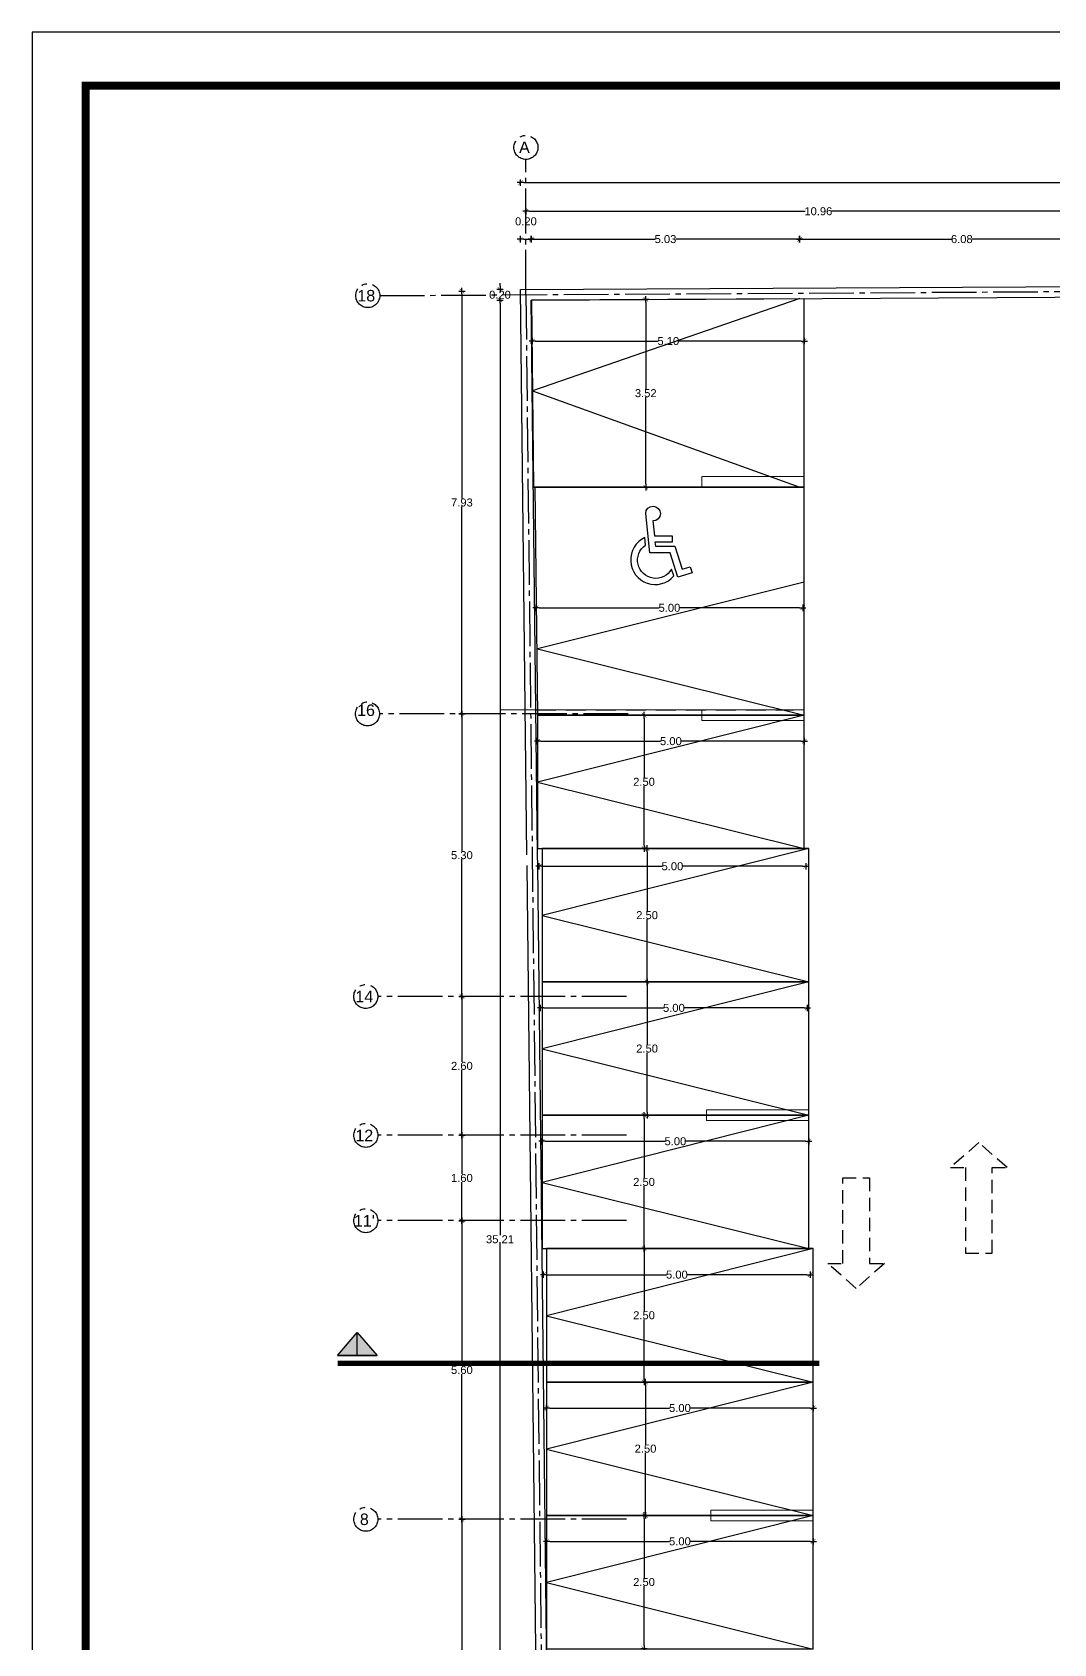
# Model space of a CAD drawing. Header units: millimetres. Extents: x 1217 to 2428, y 234 to 644.
# Drawn here: x 2338.46 to 2357.62, y 294.23 to 324.44 of the extents above; entities that cross this region are included whole.
import ezdxf

# ---------------------------------------------------------------- set-up
doc = ezdxf.new("R2010")
doc.units = ezdxf.units.MM
for name, pattern in [('ACAD_ISO04W100', [30, 24, -3, 0, -3]), ('DASHDOTX2', [0.84, 0.4, -0.2, 0.04, -0.2]), ('HIDDEN', [0.375, 0.25, -0.125]), ('HIDDEN2', [0.1875, 0.125, -0.0625])]:
    doc.linetypes.add(name, pattern=pattern)
doc.layers.get('0').update_dxf_attribs({"lineweight": 5})
for name, color, linetype in [('0.1', 251, 'Continuous'), ('COTAS', 252, 'Continuous'), ('COTAS INTERIORES', 3, 'Continuous'), ('EJES', 8, 'Continuous'), ('MURO', 5, 'Continuous'), ('PAVIMENTO', 8, 'Continuous')]:
    doc.layers.add(name, color=color, linetype=linetype)
doc.styles.add('INTERARQ', font='arial.ttf')
doc.styles.get("Standard").update_dxf_attribs({"font": 'arial.ttf'})
doc.dimstyles.new('ESCALA_1-50', dxfattribs={"dimtxt": 0.15, "dimasz": 0.06, "dimexe": 0.18, "dimexo": 0.0625, "dimgap": 0, "dimtad": 0, "dimtih": 1, "dimtoh": 1, "dimzin": 0, "dimdsep": 46, "dimtxsty": 'INTERARQ', "dimblk": 'DIMTICK', "dimcen": 0, "dimse1": 1, "dimse2": 1, "dimclrd": 256, "dimclre": 1, "dimclrt": 2, "dimadec": 0, "dimazin": 0, "dimtfac": 4.5, "dimtofl": 0, "dimtmove": 2, "dimatfit": 3, "dimldrblk": 'DIMTICK', "dimfxl": 1, "dimtolj": 1, "dimtzin": 0, "dimarcsym": 0})

# ---------------------------------------------------------------- blocks, each defined once
blk = doc.blocks.new('DIMTICK')
at = {"color": 1}
for p, q in [((-1, 0), (1, 0)), ((0, 1), (0, -1))]:
    blk.add_line(p, q, dxfattribs=at)
at = {"color": 3, "const_width": 0.141}
blk.add_lwpolyline([(0.71, 0.71), (-0.71, -0.71)], dxfattribs=at)
blk = doc.blocks.new('*D893')
at = {"layer": 'COTAS', "lineweight": -2, "ltscale": 3, "transparency": 16777216}
for p, q in [((2347.233, 319.36), (2347.233, 301.89)), ((2347.233, 284.268), (2347.233, 301.737))]:
    blk.add_line(p, q, dxfattribs=at)
at = {"layer": 'DEFPOINTS', "color": 0, "ltscale": 3, "transparency": 16777216}
for p in [(2347.233, 319.42), (2347.82, 319.42, 0), (2353.237, 284.208, 0)]:
    blk.add_point(p, dxfattribs=at)
at = {"layer": 'COTAS', "lineweight": -2, "ltscale": 3, "transparency": 16777216, "xscale": 0.06, "yscale": 0.06, "zscale": 0.06}
for p, rotation in [((2347.233, 319.42), 90), ((2347.233, 284.208), 270)]:
    blk.add_blockref('DIMTICK', p, dxfattribs=dict(at, rotation=rotation))
at = {"layer": 'COTAS', "color": 2, "ltscale": 3, "transparency": 16777216, "insert": (2347.233, 301.814), "char_height": 0.15, "attachment_point": 5, "style": 'INTERARQ'}
blk.add_mtext('\\A1;35.21', dxfattribs=at)
blk = doc.blocks.new('*D1048')
at = {"layer": 'COTAS', "lineweight": -2, "ltscale": 3, "transparency": 16777216}
for p, q in [((2347.233, 319.679), (2347.233, 319.739)), ((2347.233, 319.36), (2347.233, 319.3))]:
    blk.add_line(p, q, dxfattribs=at)
at = {"layer": 'DEFPOINTS', "color": 0, "ltscale": 3, "transparency": 16777216}
for p in [(2347.233, 319.619), (2347.618, 319.619, 0), (2347.846, 319.42, 0)]:
    blk.add_point(p, dxfattribs=at)
at = {"layer": 'COTAS', "lineweight": -2, "ltscale": 3, "transparency": 16777216, "xscale": 0.06, "yscale": 0.06, "zscale": 0.06}
for p, rotation in [((2347.233, 319.619), 270), ((2347.233, 319.42), 90)]:
    blk.add_blockref('DIMTICK', p, dxfattribs=dict(at, rotation=rotation))
at = {"layer": 'COTAS', "color": 2, "ltscale": 3, "transparency": 16777216, "insert": (2347.233, 319.519), "char_height": 0.15, "attachment_point": 5, "style": 'INTERARQ'}
blk.add_mtext('\\A1;0.20', dxfattribs=at)
blk = doc.blocks.new('*D896')
at = {"layer": 'COTAS', "lineweight": -2, "ltscale": 3, "transparency": 16777216}
for p, q in [((2346.518, 296.506), (2346.518, 293.843)), ((2346.518, 291.028), (2346.518, 293.69))]:
    blk.add_line(p, q, dxfattribs=at)
at = {"layer": 'DEFPOINTS', "color": 0, "ltscale": 3, "transparency": 16777216}
for p in [(2346.518, 296.566), (2347.878, 296.566, 0), (2347.938, 290.968, 0)]:
    blk.add_point(p, dxfattribs=at)
at = {"layer": 'COTAS', "lineweight": -2, "ltscale": 3, "transparency": 16777216, "xscale": 0.06, "yscale": 0.06, "zscale": 0.06}
for p, rotation in [((2346.518, 296.566), 90), ((2346.518, 290.968), 270)]:
    blk.add_blockref('DIMTICK', p, dxfattribs=dict(at, rotation=rotation))
at = {"layer": 'COTAS', "color": 2, "ltscale": 3, "transparency": 16777216, "insert": (2346.518, 293.767), "char_height": 0.15, "attachment_point": 5, "style": 'INTERARQ'}
blk.add_mtext('\\A1;5.60', dxfattribs=at)
blk = doc.blocks.new('*D897')
at = {"layer": 'COTAS', "lineweight": -2, "ltscale": 3, "transparency": 16777216}
for p, q in [((2346.518, 311.603), (2346.518, 309.091)), ((2346.518, 306.426), (2346.518, 308.938))]:
    blk.add_line(p, q, dxfattribs=at)
at = {"layer": 'DEFPOINTS', "color": 0, "ltscale": 3, "transparency": 16777216}
for p in [(2346.518, 311.663), (2347.706, 311.663, 0), (2347.767, 306.366, 0)]:
    blk.add_point(p, dxfattribs=at)
at = {"layer": 'COTAS', "lineweight": -2, "ltscale": 3, "transparency": 16777216, "xscale": 0.06, "yscale": 0.06, "zscale": 0.06}
for p, rotation in [((2346.518, 311.663), 90), ((2346.518, 306.366), 270)]:
    blk.add_blockref('DIMTICK', p, dxfattribs=dict(at, rotation=rotation))
at = {"layer": 'COTAS', "color": 2, "ltscale": 3, "transparency": 16777216, "insert": (2346.518, 309.014), "char_height": 0.15, "attachment_point": 5, "style": 'INTERARQ'}
blk.add_mtext('\\A1;5.30', dxfattribs=at)
blk = doc.blocks.new('*D898')
at = {"layer": 'COTAS', "lineweight": -2, "ltscale": 3, "transparency": 16777216}
for p, q in [((2346.518, 319.528), (2346.518, 315.702)), ((2346.518, 311.723), (2346.518, 315.549))]:
    blk.add_line(p, q, dxfattribs=at)
at = {"layer": 'DEFPOINTS', "color": 0, "ltscale": 3, "transparency": 16777216}
for p in [(2346.518, 319.588), (2347.619, 319.588), (2347.706, 311.663, 0)]:
    blk.add_point(p, dxfattribs=at)
at = {"layer": 'COTAS', "lineweight": -2, "ltscale": 3, "transparency": 16777216, "xscale": 0.06, "yscale": 0.06, "zscale": 0.06}
for p, rotation in [((2346.518, 319.588), 90), ((2346.518, 311.663), 270)]:
    blk.add_blockref('DIMTICK', p, dxfattribs=dict(at, rotation=rotation))
at = {"layer": 'COTAS', "color": 2, "ltscale": 3, "transparency": 16777216, "insert": (2346.518, 315.625), "char_height": 0.15, "attachment_point": 5, "style": 'INTERARQ'}
blk.add_mtext('\\A1;7.93', dxfattribs=at)
blk = doc.blocks.new('*D1059')
at = {"layer": 'COTAS INTERIORES', "lineweight": -2, "ltscale": 3, "transparency": 16777216}
for p, q in [((2349.934, 296.579), (2349.934, 295.465)), ((2349.934, 294.199), (2349.934, 295.312))]:
    blk.add_line(p, q, dxfattribs=at)
at = {"layer": 'DEFPOINTS', "color": 0, "ltscale": 3, "transparency": 16777216}
for p in [(2349.934, 296.639), (2351.203, 296.639, 0), (2350.607, 294.139)]:
    blk.add_point(p, dxfattribs=at)
at = {"layer": 'COTAS INTERIORES', "lineweight": -2, "ltscale": 3, "transparency": 16777216, "xscale": 0.06, "yscale": 0.06, "zscale": 0.06}
for p, rotation in [((2349.934, 296.639), 90), ((2349.934, 294.139), 270)]:
    blk.add_blockref('DIMTICK', p, dxfattribs=dict(at, rotation=rotation))
at = {"layer": 'COTAS INTERIORES', "color": 2, "ltscale": 3, "transparency": 16777216, "insert": (2349.934, 295.389), "char_height": 0.15, "attachment_point": 5, "style": 'INTERARQ'}
blk.add_mtext('\\A1;2.50', dxfattribs=at)
blk = doc.blocks.new('*D1060')
at = {"layer": 'COTAS INTERIORES', "lineweight": -2, "ltscale": 3, "transparency": 16777216}
for p, q in [((2349.962, 299.079), (2349.962, 297.965)), ((2349.962, 296.699), (2349.962, 297.812))]:
    blk.add_line(p, q, dxfattribs=at)
at = {"layer": 'DEFPOINTS', "color": 0, "ltscale": 3, "transparency": 16777216}
for p in [(2349.962, 299.139), (2351.284, 299.139, 0), (2351.203, 296.639, 0)]:
    blk.add_point(p, dxfattribs=at)
at = {"layer": 'COTAS INTERIORES', "lineweight": -2, "ltscale": 3, "transparency": 16777216, "xscale": 0.06, "yscale": 0.06, "zscale": 0.06}
for p, rotation in [((2349.962, 299.139), 90), ((2349.962, 296.639), 270)]:
    blk.add_blockref('DIMTICK', p, dxfattribs=dict(at, rotation=rotation))
at = {"layer": 'COTAS INTERIORES', "color": 2, "ltscale": 3, "transparency": 16777216, "insert": (2349.962, 297.889), "char_height": 0.15, "attachment_point": 5, "style": 'INTERARQ'}
blk.add_mtext('\\A1;2.50', dxfattribs=at)
blk = doc.blocks.new('*D1061')
at = {"layer": 'COTAS INTERIORES', "lineweight": -2, "ltscale": 3, "transparency": 16777216}
for p, q in [((2349.934, 301.579), (2349.934, 300.465)), ((2349.934, 299.199), (2349.934, 300.312))]:
    blk.add_line(p, q, dxfattribs=at)
at = {"layer": 'DEFPOINTS', "color": 0, "ltscale": 3, "transparency": 16777216}
for p in [(2349.934, 301.639), (2350.781, 301.639, 0), (2351.284, 299.139, 0)]:
    blk.add_point(p, dxfattribs=at)
at = {"layer": 'COTAS INTERIORES', "lineweight": -2, "ltscale": 3, "transparency": 16777216, "xscale": 0.06, "yscale": 0.06, "zscale": 0.06}
for p, rotation in [((2349.934, 301.639), 90), ((2349.934, 299.139), 270)]:
    blk.add_blockref('DIMTICK', p, dxfattribs=dict(at, rotation=rotation))
at = {"layer": 'COTAS INTERIORES', "color": 2, "ltscale": 3, "transparency": 16777216, "insert": (2349.934, 300.389), "char_height": 0.15, "attachment_point": 5, "style": 'INTERARQ'}
blk.add_mtext('\\A1;2.50', dxfattribs=at)
blk = doc.blocks.new('*D1062')
at = {"layer": 'COTAS INTERIORES', "lineweight": -2, "ltscale": 3, "transparency": 16777216}
for p, q in [((2349.934, 304.079), (2349.934, 302.965)), ((2349.934, 301.699), (2349.934, 302.812))]:
    blk.add_line(p, q, dxfattribs=at)
at = {"layer": 'DEFPOINTS', "color": 0, "ltscale": 3, "transparency": 16777216}
for p in [(2349.934, 304.139), (2350.897, 304.139, 0), (2350.781, 301.639, 0)]:
    blk.add_point(p, dxfattribs=at)
at = {"layer": 'COTAS INTERIORES', "lineweight": -2, "ltscale": 3, "transparency": 16777216, "xscale": 0.06, "yscale": 0.06, "zscale": 0.06}
for p, rotation in [((2349.934, 304.139), 90), ((2349.934, 301.639), 270)]:
    blk.add_blockref('DIMTICK', p, dxfattribs=dict(at, rotation=rotation))
at = {"layer": 'COTAS INTERIORES', "color": 2, "ltscale": 3, "transparency": 16777216, "insert": (2349.934, 302.889), "char_height": 0.15, "attachment_point": 5, "style": 'INTERARQ'}
blk.add_mtext('\\A1;2.50', dxfattribs=at)
blk = doc.blocks.new('*D1063')
at = {"layer": 'COTAS INTERIORES', "lineweight": -2, "ltscale": 3, "transparency": 16777216}
for p, q in [((2349.991, 306.579), (2349.991, 305.465)), ((2349.991, 304.199), (2349.991, 305.312))]:
    blk.add_line(p, q, dxfattribs=at)
at = {"layer": 'DEFPOINTS', "color": 0, "ltscale": 3, "transparency": 16777216}
for p in [(2349.991, 306.639), (2350.837, 306.639, 0), (2350.897, 304.139, 0)]:
    blk.add_point(p, dxfattribs=at)
at = {"layer": 'COTAS INTERIORES', "lineweight": -2, "ltscale": 3, "transparency": 16777216, "xscale": 0.06, "yscale": 0.06, "zscale": 0.06}
for p, rotation in [((2349.991, 306.639), 90), ((2349.991, 304.139), 270)]:
    blk.add_blockref('DIMTICK', p, dxfattribs=dict(at, rotation=rotation))
at = {"layer": 'COTAS INTERIORES', "color": 2, "ltscale": 3, "transparency": 16777216, "insert": (2349.991, 305.389), "char_height": 0.15, "attachment_point": 5, "style": 'INTERARQ'}
blk.add_mtext('\\A1;2.50', dxfattribs=at)
blk = doc.blocks.new('*D1064')
at = {"layer": 'COTAS INTERIORES', "lineweight": -2, "ltscale": 3, "transparency": 16777216}
for p, q in [((2349.991, 309.079), (2349.991, 307.965)), ((2349.991, 306.699), (2349.991, 307.812))]:
    blk.add_line(p, q, dxfattribs=at)
at = {"layer": 'DEFPOINTS', "color": 0, "ltscale": 3, "transparency": 16777216}
for p in [(2349.991, 309.139), (2350.839, 309.139, 0), (2350.837, 306.639, 0)]:
    blk.add_point(p, dxfattribs=at)
at = {"layer": 'COTAS INTERIORES', "lineweight": -2, "ltscale": 3, "transparency": 16777216, "xscale": 0.06, "yscale": 0.06, "zscale": 0.06}
for p, rotation in [((2349.991, 309.139), 90), ((2349.991, 306.639), 270)]:
    blk.add_blockref('DIMTICK', p, dxfattribs=dict(at, rotation=rotation))
at = {"layer": 'COTAS INTERIORES', "color": 2, "ltscale": 3, "transparency": 16777216, "insert": (2349.991, 307.889), "char_height": 0.15, "attachment_point": 5, "style": 'INTERARQ'}
blk.add_mtext('\\A1;2.50', dxfattribs=at)
blk = doc.blocks.new('*D1065')
at = {"layer": 'COTAS INTERIORES', "lineweight": -2, "ltscale": 3, "transparency": 16777216}
for p, q in [((2349.934, 311.579), (2349.934, 310.465)), ((2349.934, 309.199), (2349.934, 310.312))]:
    blk.add_line(p, q, dxfattribs=at)
at = {"layer": 'DEFPOINTS', "color": 0, "ltscale": 3, "transparency": 16777216}
for p in [(2349.934, 311.639), (2350.984, 311.639, 0), (2350.839, 309.139, 0)]:
    blk.add_point(p, dxfattribs=at)
at = {"layer": 'COTAS INTERIORES', "lineweight": -2, "ltscale": 3, "transparency": 16777216, "xscale": 0.06, "yscale": 0.06, "zscale": 0.06}
for p, rotation in [((2349.934, 311.639), 90), ((2349.934, 309.139), 270)]:
    blk.add_blockref('DIMTICK', p, dxfattribs=dict(at, rotation=rotation))
at = {"layer": 'COTAS INTERIORES', "color": 2, "ltscale": 3, "transparency": 16777216, "insert": (2349.934, 310.389), "char_height": 0.15, "attachment_point": 5, "style": 'INTERARQ'}
blk.add_mtext('\\A1;2.50', dxfattribs=at)
blk = doc.blocks.new('*D1066')
at = {"layer": 'COTAS INTERIORES', "lineweight": -2, "ltscale": 3, "transparency": 16777216}
for p, q in [((2349.966, 319.374), (2349.966, 317.75)), ((2349.966, 315.973), (2349.966, 317.597))]:
    blk.add_line(p, q, dxfattribs=at)
at = {"layer": 'DEFPOINTS', "color": 0, "ltscale": 3, "transparency": 16777216}
for p in [(2349.966, 319.434), (2350.638, 319.434, 0), (2351.019, 315.913, 0)]:
    blk.add_point(p, dxfattribs=at)
at = {"layer": 'COTAS INTERIORES', "lineweight": -2, "ltscale": 3, "transparency": 16777216, "xscale": 0.06, "yscale": 0.06, "zscale": 0.06}
for p, rotation in [((2349.966, 319.434), 90), ((2349.966, 315.913), 270)]:
    blk.add_blockref('DIMTICK', p, dxfattribs=dict(at, rotation=rotation))
at = {"layer": 'COTAS INTERIORES', "color": 2, "ltscale": 3, "transparency": 16777216, "insert": (2349.966, 317.674), "char_height": 0.15, "attachment_point": 5, "style": 'INTERARQ'}
blk.add_mtext('\\A1;3.52', dxfattribs=at)
blk = doc.blocks.new('*D924')
at = {"layer": 'COTAS INTERIORES', "lineweight": -2, "ltscale": 3, "transparency": 16777216}
for p, q in [((2348.167, 296.151), (2350.412, 296.151)), ((2353.047, 296.151), (2350.801, 296.151))]:
    blk.add_line(p, q, dxfattribs=at)
at = {"layer": 'DEFPOINTS', "color": 0, "ltscale": 3, "transparency": 16777216}
for p in [(2348.107, 296.63, 0), (2353.107, 296.63, 0), (2353.107, 296.151)]:
    blk.add_point(p, dxfattribs=at)
at = {"layer": 'COTAS INTERIORES', "lineweight": -2, "ltscale": 3, "transparency": 16777216, "xscale": 0.06, "yscale": 0.06, "zscale": 0.06, "rotation": 180}
blk.add_blockref('DIMTICK', (2348.107, 296.151), dxfattribs=at)
at = {"layer": 'COTAS INTERIORES', "lineweight": -2, "ltscale": 3, "transparency": 16777216, "xscale": 0.06, "yscale": 0.06, "zscale": 0.06}
blk.add_blockref('DIMTICK', (2353.107, 296.151), dxfattribs=at)
at = {"layer": 'COTAS INTERIORES', "color": 2, "ltscale": 3, "transparency": 16777216, "insert": (2350.607, 296.151), "char_height": 0.15, "attachment_point": 5, "style": 'INTERARQ'}
blk.add_mtext('\\A1;5.00', dxfattribs=at)
blk = doc.blocks.new('*D925')
at = {"layer": 'COTAS INTERIORES', "lineweight": -2, "ltscale": 3, "transparency": 16777216}
for p, q in [((2348.167, 298.651), (2350.412, 298.651)), ((2353.047, 298.651), (2350.801, 298.651))]:
    blk.add_line(p, q, dxfattribs=at)
at = {"layer": 'DEFPOINTS', "color": 0, "ltscale": 3, "transparency": 16777216}
for p in [(2348.107, 299.139, 0), (2353.107, 299.139, 0), (2353.107, 298.651)]:
    blk.add_point(p, dxfattribs=at)
at = {"layer": 'COTAS INTERIORES', "lineweight": -2, "ltscale": 3, "transparency": 16777216, "xscale": 0.06, "yscale": 0.06, "zscale": 0.06, "rotation": 180}
blk.add_blockref('DIMTICK', (2348.107, 298.651), dxfattribs=at)
at = {"layer": 'COTAS INTERIORES', "lineweight": -2, "ltscale": 3, "transparency": 16777216, "xscale": 0.06, "yscale": 0.06, "zscale": 0.06}
blk.add_blockref('DIMTICK', (2353.107, 298.651), dxfattribs=at)
at = {"layer": 'COTAS INTERIORES', "color": 2, "ltscale": 3, "transparency": 16777216, "insert": (2350.607, 298.651), "char_height": 0.15, "attachment_point": 5, "style": 'INTERARQ'}
blk.add_mtext('\\A1;5.00', dxfattribs=at)
blk = doc.blocks.new('*D926')
at = {"layer": 'COTAS INTERIORES', "lineweight": -2, "ltscale": 3, "transparency": 16777216}
for p, q in [((2348.11, 301.151), (2350.356, 301.151)), ((2352.99, 301.151), (2350.745, 301.151))]:
    blk.add_line(p, q, dxfattribs=at)
at = {"layer": 'DEFPOINTS', "color": 0, "ltscale": 3, "transparency": 16777216}
for p in [(2348.05, 301.63, 0), (2353.05, 301.63, 0), (2353.05, 301.151)]:
    blk.add_point(p, dxfattribs=at)
at = {"layer": 'COTAS INTERIORES', "lineweight": -2, "ltscale": 3, "transparency": 16777216, "xscale": 0.06, "yscale": 0.06, "zscale": 0.06, "rotation": 180}
blk.add_blockref('DIMTICK', (2348.05, 301.151), dxfattribs=at)
at = {"layer": 'COTAS INTERIORES', "lineweight": -2, "ltscale": 3, "transparency": 16777216, "xscale": 0.06, "yscale": 0.06, "zscale": 0.06}
blk.add_blockref('DIMTICK', (2353.05, 301.151), dxfattribs=at)
at = {"layer": 'COTAS INTERIORES', "color": 2, "ltscale": 3, "transparency": 16777216, "insert": (2350.55, 301.151), "char_height": 0.15, "attachment_point": 5, "style": 'INTERARQ'}
blk.add_mtext('\\A1;5.00', dxfattribs=at)
blk = doc.blocks.new('*D927')
at = {"layer": 'COTAS INTERIORES', "lineweight": -2, "ltscale": 3, "transparency": 16777216}
for p, q in [((2348.082, 303.651), (2350.328, 303.651)), ((2352.962, 303.651), (2350.717, 303.651))]:
    blk.add_line(p, q, dxfattribs=at)
at = {"layer": 'DEFPOINTS', "color": 0, "ltscale": 3, "transparency": 16777216}
for p in [(2348.022, 304.13, 0), (2353.022, 304.13, 0), (2353.022, 303.651)]:
    blk.add_point(p, dxfattribs=at)
at = {"layer": 'COTAS INTERIORES', "lineweight": -2, "ltscale": 3, "transparency": 16777216, "xscale": 0.06, "yscale": 0.06, "zscale": 0.06, "rotation": 180}
blk.add_blockref('DIMTICK', (2348.022, 303.651), dxfattribs=at)
at = {"layer": 'COTAS INTERIORES', "lineweight": -2, "ltscale": 3, "transparency": 16777216, "xscale": 0.06, "yscale": 0.06, "zscale": 0.06}
blk.add_blockref('DIMTICK', (2353.022, 303.651), dxfattribs=at)
at = {"layer": 'COTAS INTERIORES', "color": 2, "ltscale": 3, "transparency": 16777216, "insert": (2350.522, 303.651), "char_height": 0.15, "attachment_point": 5, "style": 'INTERARQ'}
blk.add_mtext('\\A1;5.00', dxfattribs=at)
blk = doc.blocks.new('*D928')
at = {"layer": 'COTAS INTERIORES', "lineweight": -2, "ltscale": 3, "transparency": 16777216}
for p, q in [((2348.054, 306.151), (2350.299, 306.151)), ((2352.934, 306.151), (2350.689, 306.151))]:
    blk.add_line(p, q, dxfattribs=at)
at = {"layer": 'DEFPOINTS', "color": 0, "ltscale": 3, "transparency": 16777216}
for p in [(2347.994, 306.63, 0), (2352.994, 306.63, 0), (2352.994, 306.151)]:
    blk.add_point(p, dxfattribs=at)
at = {"layer": 'COTAS INTERIORES', "lineweight": -2, "ltscale": 3, "transparency": 16777216, "xscale": 0.06, "yscale": 0.06, "zscale": 0.06, "rotation": 180}
blk.add_blockref('DIMTICK', (2347.994, 306.151), dxfattribs=at)
at = {"layer": 'COTAS INTERIORES', "lineweight": -2, "ltscale": 3, "transparency": 16777216, "xscale": 0.06, "yscale": 0.06, "zscale": 0.06}
blk.add_blockref('DIMTICK', (2352.994, 306.151), dxfattribs=at)
at = {"layer": 'COTAS INTERIORES', "color": 2, "ltscale": 3, "transparency": 16777216, "insert": (2350.494, 306.151), "char_height": 0.15, "attachment_point": 5, "style": 'INTERARQ'}
blk.add_mtext('\\A1;5.00', dxfattribs=at)
blk = doc.blocks.new('*D929')
at = {"layer": 'COTAS INTERIORES', "lineweight": -2, "ltscale": 3, "transparency": 16777216}
for p, q in [((2348.026, 308.806), (2350.271, 308.806)), ((2352.906, 308.806), (2350.66, 308.806))]:
    blk.add_line(p, q, dxfattribs=at)
at = {"layer": 'DEFPOINTS', "color": 0, "ltscale": 3, "transparency": 16777216}
for p in [(2347.966, 309.13, 0), (2352.966, 309.13, 0), (2352.966, 308.806)]:
    blk.add_point(p, dxfattribs=at)
at = {"layer": 'COTAS INTERIORES', "lineweight": -2, "ltscale": 3, "transparency": 16777216, "xscale": 0.06, "yscale": 0.06, "zscale": 0.06, "rotation": 180}
blk.add_blockref('DIMTICK', (2347.966, 308.806), dxfattribs=at)
at = {"layer": 'COTAS INTERIORES', "lineweight": -2, "ltscale": 3, "transparency": 16777216, "xscale": 0.06, "yscale": 0.06, "zscale": 0.06}
blk.add_blockref('DIMTICK', (2352.966, 308.806), dxfattribs=at)
at = {"layer": 'COTAS INTERIORES', "color": 2, "ltscale": 3, "transparency": 16777216, "insert": (2350.466, 308.806), "char_height": 0.15, "attachment_point": 5, "style": 'INTERARQ'}
blk.add_mtext('\\A1;5.00', dxfattribs=at)
blk = doc.blocks.new('*D930')
at = {"layer": 'COTAS INTERIORES', "lineweight": -2, "ltscale": 3, "transparency": 16777216}
for p, q in [((2347.998, 311.151), (2350.243, 311.151)), ((2352.878, 311.151), (2350.632, 311.151))]:
    blk.add_line(p, q, dxfattribs=at)
at = {"layer": 'DEFPOINTS', "color": 0, "ltscale": 3, "transparency": 16777216}
for p in [(2347.938, 311.63, 0), (2352.938, 311.63, 0), (2352.938, 311.151)]:
    blk.add_point(p, dxfattribs=at)
at = {"layer": 'COTAS INTERIORES', "lineweight": -2, "ltscale": 3, "transparency": 16777216, "xscale": 0.06, "yscale": 0.06, "zscale": 0.06, "rotation": 180}
blk.add_blockref('DIMTICK', (2347.938, 311.151), dxfattribs=at)
at = {"layer": 'COTAS INTERIORES', "lineweight": -2, "ltscale": 3, "transparency": 16777216, "xscale": 0.06, "yscale": 0.06, "zscale": 0.06}
blk.add_blockref('DIMTICK', (2352.938, 311.151), dxfattribs=at)
at = {"layer": 'COTAS INTERIORES', "color": 2, "ltscale": 3, "transparency": 16777216, "insert": (2350.438, 311.151), "char_height": 0.15, "attachment_point": 5, "style": 'INTERARQ'}
blk.add_mtext('\\A1;5.00', dxfattribs=at)
blk = doc.blocks.new('*D931')
at = {"layer": 'COTAS INTERIORES', "lineweight": -2, "ltscale": 3, "transparency": 16777216}
for p, q in [((2347.97, 313.651), (2350.215, 313.651)), ((2352.85, 313.651), (2350.604, 313.651))]:
    blk.add_line(p, q, dxfattribs=at)
at = {"layer": 'DEFPOINTS', "color": 0, "ltscale": 3, "transparency": 16777216}
for p in [(2347.91, 314.13, 0), (2352.91, 314.13, 0), (2352.91, 313.651)]:
    blk.add_point(p, dxfattribs=at)
at = {"layer": 'COTAS INTERIORES', "lineweight": -2, "ltscale": 3, "transparency": 16777216, "xscale": 0.06, "yscale": 0.06, "zscale": 0.06, "rotation": 180}
blk.add_blockref('DIMTICK', (2347.91, 313.651), dxfattribs=at)
at = {"layer": 'COTAS INTERIORES', "lineweight": -2, "ltscale": 3, "transparency": 16777216, "xscale": 0.06, "yscale": 0.06, "zscale": 0.06}
blk.add_blockref('DIMTICK', (2352.91, 313.651), dxfattribs=at)
at = {"layer": 'COTAS INTERIORES', "color": 2, "ltscale": 3, "transparency": 16777216, "insert": (2350.41, 313.651), "char_height": 0.15, "attachment_point": 5, "style": 'INTERARQ'}
blk.add_mtext('\\A1;5.00', dxfattribs=at)
blk = doc.blocks.new('*D932')
at = {"layer": 'COTAS INTERIORES', "lineweight": -2, "ltscale": 3, "transparency": 16777216}
for p, q in [((2347.901, 318.651), (2350.195, 318.651)), ((2352.878, 318.651), (2350.584, 318.651))]:
    blk.add_line(p, q, dxfattribs=at)
at = {"layer": 'DEFPOINTS', "color": 0, "ltscale": 3, "transparency": 16777216}
for p in [(2352.938, 318.651), (2347.841, 317.666, 0), (2352.938, 317.68, 0)]:
    blk.add_point(p, dxfattribs=at)
at = {"layer": 'COTAS INTERIORES', "lineweight": -2, "ltscale": 3, "transparency": 16777216, "xscale": 0.06, "yscale": 0.06, "zscale": 0.06, "rotation": 180}
blk.add_blockref('DIMTICK', (2347.841, 318.651), dxfattribs=at)
at = {"layer": 'COTAS INTERIORES', "lineweight": -2, "ltscale": 3, "transparency": 16777216, "xscale": 0.06, "yscale": 0.06, "zscale": 0.06}
blk.add_blockref('DIMTICK', (2352.938, 318.651), dxfattribs=at)
at = {"layer": 'COTAS INTERIORES', "color": 2, "ltscale": 3, "transparency": 16777216, "insert": (2350.389, 318.651), "char_height": 0.15, "attachment_point": 5, "style": 'INTERARQ'}
blk.add_mtext('\\A1;5.10', dxfattribs=at)
blk = doc.blocks.new('*D933')
at = {"layer": 'COTAS', "lineweight": -2, "ltscale": 3, "transparency": 16777216}
blk.add_line((2347.678, 320.562), (2347.76, 320.562), dxfattribs=at)
at = {"layer": 'DEFPOINTS', "color": 0, "ltscale": 3, "transparency": 16777216}
for p in [(2347.82, 320.562), (2347.618, 320.104, 0), (2347.82, 319.905, 0)]:
    blk.add_point(p, dxfattribs=at)
at = {"layer": 'COTAS', "lineweight": -2, "ltscale": 3, "transparency": 16777216, "xscale": 0.06, "yscale": 0.06, "zscale": 0.06, "rotation": 180}
blk.add_blockref('DIMTICK', (2347.618, 320.562), dxfattribs=at)
at = {"layer": 'COTAS', "lineweight": -2, "ltscale": 3, "transparency": 16777216, "xscale": 0.06, "yscale": 0.06, "zscale": 0.06}
blk.add_blockref('DIMTICK', (2347.82, 320.562), dxfattribs=at)
at = {"layer": 'COTAS', "color": 2, "ltscale": 3, "transparency": 16777216, "insert": (2347.719, 320.895), "char_height": 0.15, "attachment_point": 5, "style": 'INTERARQ'}
blk.add_mtext('\\A1;0.20', dxfattribs=at)
blk = doc.blocks.new('*D934')
at = {"layer": 'COTAS', "lineweight": -2, "ltscale": 3, "transparency": 16777216}
for p, q in [((2347.88, 320.562), (2350.141, 320.562)), ((2352.792, 320.562), (2350.531, 320.562))]:
    blk.add_line(p, q, dxfattribs=at)
at = {"layer": 'DEFPOINTS', "color": 0, "ltscale": 3, "transparency": 16777216}
for p in [(2352.852, 320.562), (2347.82, 319.905, 0), (2352.852, 319.814)]:
    blk.add_point(p, dxfattribs=at)
at = {"layer": 'COTAS', "lineweight": -2, "ltscale": 3, "transparency": 16777216, "xscale": 0.06, "yscale": 0.06, "zscale": 0.06, "rotation": 180}
blk.add_blockref('DIMTICK', (2347.82, 320.562), dxfattribs=at)
at = {"layer": 'COTAS', "lineweight": -2, "ltscale": 3, "transparency": 16777216, "xscale": 0.06, "yscale": 0.06, "zscale": 0.06}
blk.add_blockref('DIMTICK', (2352.852, 320.562), dxfattribs=at)
at = {"layer": 'COTAS', "color": 2, "ltscale": 3, "transparency": 16777216, "insert": (2350.336, 320.562), "char_height": 0.15, "attachment_point": 5, "style": 'INTERARQ'}
blk.add_mtext('\\A1;5.03', dxfattribs=at)
blk = doc.blocks.new('*D935')
at = {"layer": 'COTAS', "lineweight": -2, "ltscale": 3, "transparency": 16777216}
for p, q in [((2352.912, 320.562), (2355.697, 320.562)), ((2358.874, 320.562), (2356.088, 320.562))]:
    blk.add_line(p, q, dxfattribs=at)
at = {"layer": 'DEFPOINTS', "color": 0, "ltscale": 3, "transparency": 16777216}
for p in [(2358.934, 320.562), (2358.934, 319.965), (2352.852, 319.814)]:
    blk.add_point(p, dxfattribs=at)
at = {"layer": 'COTAS', "lineweight": -2, "ltscale": 3, "transparency": 16777216, "xscale": 0.06, "yscale": 0.06, "zscale": 0.06, "rotation": 180}
blk.add_blockref('DIMTICK', (2352.852, 320.562), dxfattribs=at)
at = {"layer": 'COTAS', "lineweight": -2, "ltscale": 3, "transparency": 16777216, "xscale": 0.06, "yscale": 0.06, "zscale": 0.06}
blk.add_blockref('DIMTICK', (2358.934, 320.562), dxfattribs=at)
at = {"layer": 'COTAS', "color": 2, "ltscale": 3, "transparency": 16777216, "insert": (2355.893, 320.562), "char_height": 0.15, "attachment_point": 5, "style": 'INTERARQ'}
blk.add_mtext('\\A1;6.08', dxfattribs=at)
blk = doc.blocks.new('*D939')
at = {"layer": 'COTAS', "lineweight": -2, "ltscale": 3, "transparency": 16777216}
for p, q in [((2347.781, 321.084), (2352.957, 321.084)), ((2358.624, 321.084), (2353.448, 321.084))]:
    blk.add_line(p, q, dxfattribs=at)
at = {"layer": 'DEFPOINTS', "color": 0, "ltscale": 3, "transparency": 16777216}
for p in [(2358.684, 321.084), (2347.721, 320.004, 0), (2358.684, 320.071, 0)]:
    blk.add_point(p, dxfattribs=at)
at = {"layer": 'COTAS', "lineweight": -2, "ltscale": 3, "transparency": 16777216, "xscale": 0.06, "yscale": 0.06, "zscale": 0.06, "rotation": 180}
blk.add_blockref('DIMTICK', (2347.721, 321.084), dxfattribs=at)
at = {"layer": 'COTAS', "lineweight": -2, "ltscale": 3, "transparency": 16777216, "xscale": 0.06, "yscale": 0.06, "zscale": 0.06}
blk.add_blockref('DIMTICK', (2358.684, 321.084), dxfattribs=at)
at = {"layer": 'COTAS', "color": 2, "ltscale": 3, "transparency": 16777216, "insert": (2353.203, 321.084), "char_height": 0.15, "attachment_point": 5, "style": 'INTERARQ'}
blk.add_mtext('\\A1;10.96', dxfattribs=at)
blk = doc.blocks.new('*D947')
at = {"layer": 'COTAS', "lineweight": -2, "ltscale": 3, "transparency": 16777216}
for p, q in [((2347.678, 321.621), (2363.275, 321.621)), ((2379.376, 321.621), (2363.779, 321.621))]:
    blk.add_line(p, q, dxfattribs=at)
at = {"layer": 'DEFPOINTS', "color": 0, "ltscale": 3, "transparency": 16777216}
for p in [(2379.436, 321.621), (2379.436, 320.296, 0), (2347.618, 319.619, 0)]:
    blk.add_point(p, dxfattribs=at)
at = {"layer": 'COTAS', "lineweight": -2, "ltscale": 3, "transparency": 16777216, "xscale": 0.06, "yscale": 0.06, "zscale": 0.06, "rotation": 180}
blk.add_blockref('DIMTICK', (2347.618, 321.621), dxfattribs=at)
at = {"layer": 'COTAS', "lineweight": -2, "ltscale": 3, "transparency": 16777216, "xscale": 0.06, "yscale": 0.06, "zscale": 0.06}
blk.add_blockref('DIMTICK', (2379.436, 321.621), dxfattribs=at)
at = {"layer": 'COTAS', "color": 2, "ltscale": 3, "transparency": 16777216, "insert": (2363.527, 321.621), "char_height": 0.15, "attachment_point": 5, "style": 'INTERARQ'}
blk.add_mtext('\\A1;31.82', dxfattribs=at)
blk = doc.blocks.new('*D954')
at = {"layer": 'COTAS', "lineweight": -2, "ltscale": 3, "transparency": 16777216}
for p, q in [((2346.518, 302.103), (2346.518, 299.441)), ((2346.518, 296.626), (2346.518, 299.288))]:
    blk.add_line(p, q, dxfattribs=at)
at = {"layer": 'DEFPOINTS', "color": 0, "ltscale": 3, "transparency": 16777216}
for p in [(2346.518, 302.163), (2347.655, 302.163, 0), (2347.878, 296.566, 0)]:
    blk.add_point(p, dxfattribs=at)
at = {"layer": 'COTAS', "lineweight": -2, "ltscale": 3, "transparency": 16777216, "xscale": 0.06, "yscale": 0.06, "zscale": 0.06}
for p, rotation in [((2346.518, 302.163), 90), ((2346.518, 296.566), 270)]:
    blk.add_blockref('DIMTICK', p, dxfattribs=dict(at, rotation=rotation))
at = {"layer": 'COTAS', "color": 2, "ltscale": 3, "transparency": 16777216, "insert": (2346.518, 299.364), "char_height": 0.15, "attachment_point": 5, "style": 'INTERARQ'}
blk.add_mtext('\\A1;5.60', dxfattribs=at)
blk = doc.blocks.new('*D955')
at = {"layer": 'COTAS', "lineweight": -2, "ltscale": 3, "transparency": 16777216}
for p, q in [((2346.518, 303.703), (2346.518, 303.04)), ((2346.518, 302.223), (2346.518, 302.886))]:
    blk.add_line(p, q, dxfattribs=at)
at = {"layer": 'DEFPOINTS', "color": 0, "ltscale": 3, "transparency": 16777216}
for p in [(2346.518, 303.763), (2347.716, 303.763, 0), (2347.655, 302.163, 0)]:
    blk.add_point(p, dxfattribs=at)
at = {"layer": 'COTAS', "lineweight": -2, "ltscale": 3, "transparency": 16777216, "xscale": 0.06, "yscale": 0.06, "zscale": 0.06}
for p, rotation in [((2346.518, 303.763), 90), ((2346.518, 302.163), 270)]:
    blk.add_blockref('DIMTICK', p, dxfattribs=dict(at, rotation=rotation))
at = {"layer": 'COTAS', "color": 2, "ltscale": 3, "transparency": 16777216, "insert": (2346.518, 302.963), "char_height": 0.15, "attachment_point": 5, "style": 'INTERARQ'}
blk.add_mtext('\\A1;1.60', dxfattribs=at)
blk = doc.blocks.new('*D956')
at = {"layer": 'COTAS', "lineweight": -2, "ltscale": 3, "transparency": 16777216}
for p, q in [((2346.518, 306.306), (2346.518, 305.141)), ((2346.518, 303.823), (2346.518, 304.988))]:
    blk.add_line(p, q, dxfattribs=at)
at = {"layer": 'DEFPOINTS', "color": 0, "ltscale": 3, "transparency": 16777216}
for p in [(2346.518, 306.366), (2347.767, 306.366, 0), (2347.716, 303.763, 0)]:
    blk.add_point(p, dxfattribs=at)
at = {"layer": 'COTAS', "lineweight": -2, "ltscale": 3, "transparency": 16777216, "xscale": 0.06, "yscale": 0.06, "zscale": 0.06}
for p, rotation in [((2346.518, 306.366), 90), ((2346.518, 303.763), 270)]:
    blk.add_blockref('DIMTICK', p, dxfattribs=dict(at, rotation=rotation))
at = {"layer": 'COTAS', "color": 2, "ltscale": 3, "transparency": 16777216, "insert": (2346.518, 305.064), "char_height": 0.15, "attachment_point": 5, "style": 'INTERARQ'}
blk.add_mtext('\\A1;2.60', dxfattribs=at)

msp = doc.modelspace()

# ---------------------------------------------------------------- hatches: boundary and pattern name
at = {"layer": '0.1', "ltscale": 3}
h = msp.add_hatch(color=256, dxfattribs=at)
h.dxf.hatch_style = 1
h.paths.add_polyline_path([(2344.55756, 300.06396), (2344.92891, 299.63353), (2344.55756, 299.63353)])
h.paths.add_polyline_path([(2344.55756, 300.06396), (2344.55756, 299.63353), (2344.18622, 299.63353)])

# ---------------------------------------------------------------- linework, layer by layer
at = {"ltscale": 3}
msp.add_line((2351.01852, 311.73848, 0), (2347.23178, 311.73848, 0), dxfattribs=at)
at = {"ltscale": 3, "elevation": 0}
for points in [[(2351.01852, 316.11282), (2352.93767, 316.11282), (2352.93767, 315.91286), (2351.01852, 315.91286)], [(2351.01852, 311.73848), (2352.93767, 311.73848), (2352.93767, 311.53853), (2351.01852, 311.53853)], [(2351.10293, 304.24187), (2353.02209, 304.24187), (2353.02209, 304.04191), (2351.10293, 304.04191)], [(2351.18736, 296.73459), (2353.10652, 296.73459), (2353.10652, 296.53464), (2351.18736, 296.53464)]]:
    msp.add_lwpolyline(points, close=True, dxfattribs=at)
at = {"layer": '0.1', "ltscale": 3, "elevation": 0}
msp.add_lwpolyline([(2338.46076, 272.44057), (2428.46076, 272.44057), (2428.46076, 324.44057), (2338.46076, 324.44057)], close=True, dxfattribs=at)
at = {"layer": '0.1', "ltscale": 3, "const_width": 0.15, "elevation": 0}
msp.add_lwpolyline([(2339.46076, 273.44057), (2427.46076, 273.44057), (2427.46076, 323.44057), (2339.46076, 323.44057)], close=True, dxfattribs=at)
at = {"layer": '0.1', "linetype": 'HIDDEN2', "ltscale": 3, "elevation": 0}
msp.add_lwpolyline([(2347.90664, 311.73848), (2352.73541, 311.73848)], dxfattribs=at)
at = {"layer": '0.1', "color": 8, "linetype": 'HIDDEN', "elevation": 0}
for points in [[(2356.21124, 303.62734), (2355.68022, 303.15789), (2355.96124, 303.15789), (2355.96124, 301.55271), (2356.46124, 301.55271), (2356.46124, 303.15789), (2356.74227, 303.15789)], [(2353.91134, 300.89293), (2353.38032, 301.36238), (2353.66134, 301.36238), (2353.66134, 302.96756), (2354.16134, 302.96756), (2354.16134, 301.36238), (2354.44237, 301.36238)]]:
    msp.add_lwpolyline(points, close=True, dxfattribs=at)
at = {"layer": '0.1', "ltscale": 3, "elevation": 0}
msp.add_lwpolyline([(2344.18622, 299.63353), (2344.92891, 299.63353), (2344.55756, 299.63353), (2344.55756, 300.06396), (2344.92891, 299.63353), (2344.18622, 299.63353), (2344.55756, 300.06396)], dxfattribs=at)
at = {"layer": '0.1', "color": 1, "linetype": 'DASHDOTX2', "ltscale": 1.5, "const_width": 0.1, "elevation": 0}
msp.add_lwpolyline([(2353.22012, 299.48744), (2344.18622, 299.48744), (2344.18622, 299.48744)], dxfattribs=at)
at = {"layer": 'EJES', "linetype": 'ACAD_ISO04W100', "ltscale": 0.035, "elevation": 0}
for points in [[(2347.7191, 319.51923), (2347.7191, 322.05671)], [(2344.97835, 319.50272), (2382.34027, 319.72869)], [(2347.71919, 319.51923), (2348.14504, 281.62869)], [(2349.63816, 311.66259), (2344.97302, 311.66259)], [(2349.60679, 306.36595), (2344.94166, 306.36595)], [(2349.60679, 303.76285), (2344.94166, 303.76285)], [(2349.60679, 303.76285), (2344.94166, 303.76285)], [(2349.60679, 302.16329), (2344.94166, 302.16329)], [(2349.60679, 302.16329), (2344.94166, 302.16329)], [(2349.60679, 296.56561), (2344.94166, 296.56561)]]:
    msp.add_lwpolyline(points, dxfattribs=at)
at = {"layer": 'EJES', "linetype": 'ACAD_ISO04W100', "ltscale": 0.035}
for centre in [(2347.7191, 322.28168, 0), (2344.75337, 319.50272, 0), (2344.75337, 319.50273, 0), (2344.74805, 311.66259, 0), (2344.74805, 311.66259, 0), (2344.71577, 306.36595, 0), (2344.71577, 306.36595, 0), (2344.71668, 303.76284, 0), (2344.71668, 303.76285, 0), (2344.71668, 302.16329, 0), (2344.71668, 302.16329, 0), (2344.71668, 296.56561, 0), (2344.71668, 296.5656, 0)]:
    msp.add_circle(centre, 0.22498, dxfattribs=at)
at = {"layer": 'MURO', "color": 5}
for p, q in [((2347.61806, 319.61869, 0), (2358.65793, 319.67826, 0)), ((2347.73715, 309.02204, 0), (2347.61806, 319.61869, 0)), ((2348.02133, 283.93863, 0), (2347.73943, 308.81979, 0)), ((2347.74441, 308.53853, 0), (2347.74213, 308.74077, 0))]:
    msp.add_line(p, q, dxfattribs=at)
at = {"layer": 'MURO', "color": 5, "elevation": 0}
msp.add_lwpolyline([(2348.21909, 284.13863), (2347.93941, 308.82204), (2347.93714, 309.02429), (2347.82031, 319.41977), (2358.72911, 319.47827), (2358.72911, 319.47827), (2379.23796, 319.60985), (2379.62614, 281.52869)], dxfattribs=at)
at = {"layer": 'MURO', "color": 1, "ltscale": 3, "elevation": 0}
for points in [[(2347.8214, 319.41977), (2347.85972, 315.91286), (2352.93767, 315.91286), (2352.93767, 319.44618), (2347.8214, 319.41977)], [(2347.88782, 315.91286), (2347.93767, 311.6385), (2352.93767, 311.6385), (2352.93767, 315.91286), (2347.88782, 315.91286)], [(2347.93767, 311.6385), (2347.93767, 309.1385), (2352.93767, 309.1385), (2352.93767, 311.6385), (2347.93767, 311.6385)], [(2348.02209, 309.13862), (2348.02209, 306.63862), (2353.02209, 306.63862), (2353.02209, 309.13862), (2348.02209, 309.13862)], [(2348.02209, 306.63862), (2348.02209, 304.13862), (2353.02209, 304.13862), (2353.02209, 306.63862), (2348.02209, 306.63862)], [(2348.02209, 304.13862), (2348.02209, 301.63862), (2353.02209, 301.63862), (2353.02209, 304.13862), (2348.02209, 304.13862)], [(2348.10652, 301.63862), (2348.10652, 299.13862), (2353.10652, 299.13862), (2353.10652, 301.63862), (2348.10652, 301.63862)], [(2348.10652, 299.13862), (2348.10652, 296.63862), (2353.10652, 296.63862), (2353.10652, 299.13862), (2348.10652, 299.13862)], [(2348.10652, 296.63862), (2348.10652, 294.13862), (2353.10652, 294.13862), (2353.10652, 296.63862), (2348.10652, 296.63862)]]:
    msp.add_lwpolyline(points, dxfattribs=at)
at = {"layer": 'PAVIMENTO', "color": 251, "ltscale": 3, "elevation": 0}
for points in [[(2352.85338, 319.44676), (2347.84001, 317.71648), (2352.85338, 315.91286)], [(2352.93767, 314.13123), (2347.93767, 312.88123), (2352.93767, 311.6385)], [(2352.93767, 311.6385), (2347.93767, 310.38123), (2352.93767, 309.1385)], [(2353.02209, 309.13862), (2348.02209, 307.88134), (2353.02209, 306.63862)], [(2353.02209, 306.63862), (2348.02209, 305.38134), (2353.02209, 304.13862)], [(2353.02209, 304.13862), (2348.02209, 302.88134), (2353.02209, 301.63862)], [(2353.10652, 301.63862), (2348.10652, 300.38134), (2353.10652, 299.13862)], [(2353.10652, 299.13862), (2348.10652, 297.88134), (2353.10652, 296.63862)], [(2353.10652, 296.63862), (2348.10652, 295.38134), (2353.10652, 294.13134)]]:
    msp.add_lwpolyline(points, dxfattribs=at)
at = {"layer": 'PAVIMENTO', "color": 251, "ltscale": 3}
for points in [[(2349.96465, 315.41972, -2.39314646), (2350.10207, 315.28016), (2350.12827, 315.00067), (2350.46204, 315.00067), (2350.46204, 314.88246), (2350.13936, 314.88246), (2350.14625, 314.80894), (2350.51265, 314.80894), (2350.64953, 314.3757), (2350.79953, 314.4207), (2350.83445, 314.3043), (2350.56951, 314.22481), (2350.42522, 314.6815), (2350.04501, 314.6815)], [(2349.96268, 314.82446), (2349.94911, 314.96914, 1.23587346), (2350.49493, 314.24818), (2350.44879, 314.37851, -1.27026493)]]:
    msp.add_lwpolyline(points, format="xyb", close=True, dxfattribs=at)

# ---------------------------------------------------------------- texts
at = {"layer": 'EJES', "char_height": 0.216, "width": 0.344369, "attachment_point": 5}
for s, insert in [('A', (2347.69109, 322.28342, 0)), ('18', (2344.72536, 319.50098, 0)), ('16', (2344.72004, 311.73009, 0)), ('14', (2344.68776, 306.36421, 0)), ('12', (2344.68867, 303.7611, 0)), ("11'", (2344.68867, 302.16155, 0)), ('8', (2344.68867, 296.56386, 0))]:
    msp.add_mtext(s, dxfattribs=dict(at, insert=insert))

# ---------------------------------------------------------------- dimensions: what is measured, and where the dimension line sits
at = {"layer": 'COTAS', "ltscale": 3}
for base, p1, p2, picture, middle in [((2379.43592, 321.62113), (2347.61806, 319.61869, 0), (2379.43592, 320.29613, 0), '*D947', (2363.52699, 321.62113)), ((2358.68359, 321.08431), (2347.72141, 320.00431, 0), (2358.68359, 320.07062, 0), '*D939', (2353.2025, 321.08431)), ((2347.82031, 320.5622), (2347.61806, 320.10369, 0), (2347.82031, 319.90477, 0), '*D933', (2347.71918, 320.89537)), ((2352.85167, 320.5622), (2347.82031, 319.90477, 0), (2352.85167, 319.81384), '*D934', (2350.33599, 320.5622)), ((2358.93365, 320.5622, 0), (2352.85167, 319.81384, 0), (2358.93365, 319.96458, 0), '*D935', (2355.89266, 320.5622, 0))]:
    dim = msp.add_linear_dim(base=base, p1=p1, p2=p2, dimstyle='ESCALA_1-50', dxfattribs=at)
    dim.commit()
    dim.dimension.update_dxf_attribs({"geometry": picture, "text_midpoint": middle})
for base, p1, p2, picture, middle in [((2346.51795, 319.58771), (2347.70568, 311.66259, 0), (2347.61918, 319.58771), '*D898', (2346.51795, 315.62515)), ((2347.23264, 319.61869), (2347.84596, 319.41991, 0), (2347.61806, 319.61869, 0), '*D1048', (2347.23264, 319.5193)), ((2347.23264, 319.41977), (2353.23733, 284.20765, 0), (2347.82031, 319.41977, 0), '*D893', (2347.23264, 301.81371)), ((2346.51795, 311.66259), (2347.76723, 306.36595, 0), (2347.70568, 311.66259, 0), '*D897', (2346.51795, 309.01427)), ((2346.51795, 306.36595), (2347.71605, 303.76285, 0), (2347.76723, 306.36595, 0), '*D956', (2346.51795, 305.0644)), ((2346.51795, 303.76285), (2347.65533, 302.16329, 0), (2347.71605, 303.76285, 0), '*D955', (2346.51795, 302.96307)), ((2346.51795, 302.16329), (2347.87826, 296.56561, 0), (2347.65533, 302.16329, 0), '*D954', (2346.51795, 299.36445)), ((2346.51795, 296.56561), (2347.93826, 290.96809, 0), (2347.87826, 296.56561, 0), '*D896', (2346.51795, 293.76685))]:
    dim = msp.add_linear_dim(base=base, p1=p1, p2=p2, angle=90, dimstyle='ESCALA_1-50', dxfattribs=at)
    dim.commit()
    dim.dimension.update_dxf_attribs({"geometry": picture, "text_midpoint": middle})
at = {"layer": 'COTAS INTERIORES', "ltscale": 3}
for base, p1, p2, picture, middle in [((2349.96623, 319.43431), (2351.01852, 315.91286, 0), (2350.63753, 319.43431, 0), '*D1066', (2349.96623, 317.67359)), ((2349.93421, 311.6385), (2350.8392, 309.1385, 0), (2350.98362, 311.6385, 0), '*D1065', (2349.93421, 310.3885)), ((2349.9905, 309.1385), (2350.83738, 306.63862, 0), (2350.8392, 309.1385, 0), '*D1064', (2349.9905, 307.88856)), ((2349.9905, 306.63862), (2350.8966, 304.13862, 0), (2350.83738, 306.63862, 0), '*D1063', (2349.9905, 305.38862)), ((2349.93421, 304.13862), (2350.7813, 301.63862, 0), (2350.8966, 304.13862, 0), '*D1062', (2349.93421, 302.88862)), ((2349.93421, 301.63862), (2351.28421, 299.13862, 0), (2350.7813, 301.63862, 0), '*D1061', (2349.93421, 300.38862)), ((2349.96236, 299.13862), (2351.20294, 296.63862, 0), (2351.28421, 299.13862, 0), '*D1060', (2349.96236, 297.88862)), ((2349.93421, 296.63862, 0), (2350.60652, 294.13862, 0), (2351.20294, 296.63862, 0), '*D1059', (2349.93421, 295.38862, 0))]:
    dim = msp.add_linear_dim(base=base, p1=p1, p2=p2, angle=90, dimstyle='ESCALA_1-50', dxfattribs=at)
    dim.commit()
    dim.dimension.update_dxf_attribs({"geometry": picture, "text_midpoint": middle})
for base, p1, p2, picture, middle in [((2352.93767, 318.65055, 0), (2347.84056, 317.66632, 0), (2352.93767, 317.67952, 0), '*D932', (2350.38912, 318.65055, 0)), ((2352.90958, 313.65055, 0), (2347.90958, 314.13006, 0), (2352.90958, 314.13006, 0), '*D931', (2350.40958, 313.65055, 0)), ((2352.93767, 311.15055, 0), (2347.93767, 311.63006, 0), (2352.93767, 311.63006, 0), '*D930', (2350.43767, 311.15055, 0)), ((2352.96581, 308.80569, 0), (2347.96581, 309.13017, 0), (2352.96581, 309.13017, 0), '*D929', (2350.46581, 308.80569, 0)), ((2352.99395, 306.15066, 0), (2347.99395, 306.63017, 0), (2352.99395, 306.63017, 0), '*D928', (2350.49395, 306.15066, 0)), ((2353.02209, 303.65066, 0), (2348.02209, 304.13017, 0), (2353.02209, 304.13017, 0), '*D927', (2350.52209, 303.65066, 0)), ((2353.05023, 301.15066, 0), (2348.05023, 301.63017, 0), (2353.05023, 301.63017, 0), '*D926', (2350.55023, 301.15066, 0)), ((2353.10652, 298.65066, 0), (2348.10652, 299.13862, 0), (2353.10652, 299.13862, 0), '*D925', (2350.60652, 298.65066, 0)), ((2353.10652, 296.15066, 0), (2348.10652, 296.63017, 0), (2353.10652, 296.63017, 0), '*D924', (2350.60652, 296.15066, 0))]:
    dim = msp.add_linear_dim(base=base, p1=p1, p2=p2, dimstyle='ESCALA_1-50', dxfattribs=at)
    dim.commit()
    dim.dimension.update_dxf_attribs({"geometry": picture, "text_midpoint": middle})

doc.saveas('drawing.dxf')
